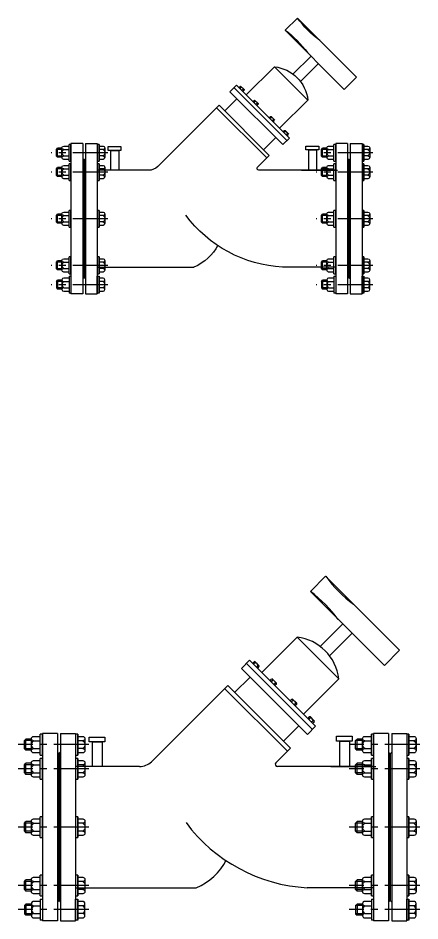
# Model space of a CAD drawing. Header units: millimetres. Extents: x 1218 to 72853, y -34712 to 16286.
# Drawn here: x 64454 to 64818, y 12927 to 13745 of the extents above; entities that cross this region are included whole.
import ezdxf

# ---------------------------------------------------------------- set-up
doc = ezdxf.new("R2010")
doc.units = ezdxf.units.MM
doc.linetypes.add('CENTER', pattern=[50.8, 31.75, -6.35, 6.35, -6.35])
doc.styles.get("Standard").update_dxf_attribs({"font": 'arial.ttf'})

# ---------------------------------------------------------------- blocks, each defined once
blk = doc.blocks.new('dai oc M20')
for p, q in [((25872.5, -5702.3, 1381.5), (25872.5, -5698.3, 1381.5)), ((25872.5, -5698.3, 1381.5), (25910.5, -5698.3, 1381.5)), ((25872.5, -5702.3, 1381.5), (25910.5, -5702.3, 1381.5)), ((25876.5, -5702.3, 1381.5), (25876.5, -5714.3, 1381.5)), ((25906.5, -5714.3, 1381.5), (25906.5, -5702.3, 1381.5)), ((25910.5, -5698.3, 1381.5), (25910.5, -5702.3, 1381.5)), ((25880.4, -5718.3, 1381.5), (25902.6, -5718.3, 1381.5)), ((25881.5, -5718.3, 1381.5), (25881.5, -5728.3, 1381.5)), ((25884, -5718.3, 1381.5), (25884, -5730.8, 1381.5)), ((25899, -5718.3, 1381.5), (25899, -5730.8, 1381.5)), ((25901.5, -5718.3, 1381.5), (25901.5, -5728.3, 1381.5)), ((25881.5, -5728.3, 1381.5), (25901.5, -5728.3, 1381.5)), ((25884, -5730.8, 1381.5), (25881.5, -5728.3, 1381.5)), ((25884, -5730.8, 1381.5), (25899, -5730.8, 1381.5)), ((25899, -5730.8, 1381.5), (25901.5, -5728.3, 1381.5))]:
    blk.add_line(p, q)
at = {"elevation": 1381.5}
for points in [[(25884.5, -5714.3), (25884.5, -5702.3)], [(25898.5, -5714.3), (25898.5, -5702.3)]]:
    blk.add_lwpolyline(points, dxfattribs=at)
for centre, radius, start, end in [((25880.5, -5714.3, 1381.5), 4, 180.2478, 359.7522), ((25891.5, -5710.1, 1381.5), 8.14, 210.7312, 329.2688), ((25902.5, -5714.3, 1381.5), 4, 180.2478, 359.7522)]:
    blk.add_arc(centre, radius, start, end)
blk = doc.blocks.new('bulong M20')
for p, q in [((25872.5, -5642.3, 1381.5), (25910.5, -5642.3, 1381.5)), ((25872.5, -5646.3, 1381.5), (25872.5, -5642.3, 1381.5)), ((25910.5, -5642.3, 1381.5), (25872.5, -5642.3, 1381.5)), ((25876.5, -5633.2, 1381.5), (25876.5, -5642.3, 1381.5)), ((25902.6, -5629.3, 1381.5), (25880.4, -5629.3, 1381.5)), ((25906.5, -5642.3, 1381.5), (25906.5, -5633.2, 1381.5)), ((25910.5, -5642.3, 1381.5), (25910.5, -5646.3, 1381.5)), ((25910.5, -5646.3, 1381.5), (25872.5, -5646.3, 1381.5))]:
    blk.add_line(p, q)
at = {"elevation": 1381.5}
for points in [[(25884.5, -5633.2), (25884.5, -5642.3)], [(25898.5, -5633.2), (25898.5, -5642.3)]]:
    blk.add_lwpolyline(points, dxfattribs=at)
for centre, radius, start, end in [((25880.5, -5633.3, 1381.5), 4, 0.2478, 179.7522), ((25891.5, -5637.4, 1381.5), 8.14, 30.7312, 149.2688), ((25902.5, -5633.3, 1381.5), 4, 0.2478, 179.7522)]:
    blk.add_arc(centre, radius, start, end)
blk = doc.blocks.new('VANCANBANG-FRONT-DN80 PCCC')
for p, q in [((73.27, 181.82), (62.23, 170.79)), ((126.84, 128.26), (73.27, 181.82)), ((115.8, 117.22), (62.23, 170.79)), ((69.26, 131.04), (85.62, 147.4)), ((76.06, 124.24), (92.42, 140.6)), ((26.94, 112.14), (52.56, 137.75)), ((82.77, 107.54), (52.56, 137.75)), ((126.84, 128.26), (115.8, 117.22)), ((12.17, 115.02), (18.12, 120.96)), ((60.03, 67.16), (12.17, 115.02)), ((63.71, 70.84), (15.85, 118.7)), ((65.98, 73.1), (18.12, 120.96)), ((20.29, 118.79), (21.42, 119.92)), ((23.8, 115.28), (20.29, 118.79)), ((22.18, 119.17), (21.04, 118.04)), ((22.18, 119.92), (24.94, 117.16)), ((24.18, 117.16), (23.05, 116.03)), ((24.94, 116.41), (23.8, 115.28)), ((7.3, 97.5), (18.5, 108.69)), ((32.95, 106.13), (34.08, 107.26)), ((34.84, 106.5), (33.71, 105.37)), ((34.84, 107.26), (37.6, 104.5)), ((57.15, 81.93), (82.77, 107.54)), ((-53.06, 47.41), (2.31, 102.78)), ((45.52, 55.02), (0.03, 100.5)), ((47.79, 57.29), (2.31, 102.78)), ((36.47, 102.61), (32.95, 106.13)), ((36.84, 104.5), (35.71, 103.37)), ((37.6, 103.74), (36.47, 102.61)), ((48.76, 92.58), (47.63, 91.45)), ((47.63, 91.45), (51.14, 87.94)), ((49.51, 91.83), (48.38, 90.7)), ((52.27, 89.82), (49.51, 92.58)), ((51.52, 89.82), (50.39, 88.69)), ((51.14, 87.94), (52.27, 89.07)), ((61.42, 79.92), (60.29, 78.79)), ((60.29, 78.79), (63.81, 75.27)), ((62.18, 79.17), (61.05, 78.03)), ((64.94, 77.16), (62.18, 79.92)), ((64.18, 77.16), (63.05, 76.03)), ((63.81, 75.27), (64.94, 76.41)), ((42.66, 62.43), (53.71, 73.48)), ((60.03, 67.16), (65.98, 73.1)), ((81.03, 65.87), (92.59, 65.87)), ((81.03, 62.33), (81.03, 65.87)), ((92.59, 65.87), (92.59, 62.33)), ((-98.25, 65.34), (-86.69, 65.34)), ((-98.25, 61.79), (-98.25, 65.34)), ((-86.69, 61.79), (-98.25, 61.79)), ((-95.72, 43.89), (-95.72, 61.79)), ((-95.72, 61.79), (-88.65, 61.79)), ((-88.65, 61.79), (-88.65, 43.89)), ((-86.69, 65.34), (-86.69, 61.79)), ((37.2, 46.7), (47.79, 57.29)), ((92.59, 62.33), (81.03, 62.33)), ((83.55, 43.89), (83.55, 62.33)), ((83.55, 62.33), (90.63, 62.33)), ((90.63, 62.33), (90.63, 44.12)), ((-120, -53.4), (-120, 53.4)), ((120, -53.4), (120, 53.4)), ((-61.56, 43.89), (-108, 43.89)), ((108, 43.89), (38.36, 43.89)), ((77.05, 43.89), (109.63, 43.89)), ((-108, -43.89), (-20.49, -43.89)), ((108, -43.89), (59.88, -43.89))]:
    blk.add_line(p, q)
at = {"linetype": 'Continuous'}
for p, q in [((-132, 68), (-132, -68)), ((-121.2, 68), (-132, 68)), ((-121.2, 68), (-121.2, -68)), ((-118.8, 68), (-118.8, -68)), ((-118.8, 68), (-108, 68)), ((-108, 68), (-108, -68)), ((108, 68), (108, -68)), ((118.8, 68), (108, 68)), ((118.8, 68), (118.8, -68)), ((121.2, 68), (121.2, -68)), ((121.2, 68), (132, 68)), ((132, 68), (132, -68)), ((-120, 53.2), (-121.2, 54.4)), ((-120, 53.2), (-118.8, 54.4)), ((-120, 53.2), (-120, -53.2)), ((-120, 53.2), (-120, -53.2)), ((120, 53.2), (118.8, 54.4)), ((120, 53.2), (121.2, 54.4)), ((120, 53.2), (120, -53.2)), ((120, 53.2), (120, -53.2)), ((-120, -53.2), (-121.2, -54.4)), ((-120, -53.2), (-118.8, -54.4)), ((120, -53.2), (118.8, -54.4)), ((120, -53.2), (121.2, -54.4)), ((-121.2, -68), (-132, -68)), ((-118.8, -68), (-108, -68)), ((118.8, -68), (108, -68)), ((121.2, -68), (132, -68))]:
    blk.add_line(p, q, dxfattribs=at)
at = {"linetype": 'CENTER'}
for p, q in [((-98.4, 59.8), (-149.68, 59.8)), ((141.6, 59.8), (90.32, 59.8)), ((-98.4, 42.28), (-149.68, 42.28)), ((141.6, 42.28), (90.32, 42.28)), ((-98.4, 0), (-149.68, 0)), ((141.6, 0), (90.32, 0)), ((-98.4, -42.28), (-149.68, -42.28)), ((141.6, -42.28), (90.32, -42.28)), ((-98.4, -59.8), (-149.68, -59.8)), ((141.6, -59.8), (90.32, -59.8))]:
    blk.add_line(p, q, dxfattribs=at)
at = {"extrusion": (0, 0, -1)}
for centre, major_axis, start_param, end_param in [((151.7, 240.05), (-69.07, 69.07), 4.565582, 4.859196), ((4.01, 92.35), (-69.07, 69.07), 1.42399, 1.717603), ((48.48, 103.46), (-24.42, 24.42), 0.903818, 2.237774), ((21.79, 119.54), (0.377, 0.377), -1.557839, 1.557839), ((22.02, 117.01), (-1.53, 1.53), 0.857755, 2.283837), ((24.55, 116.78), (0.377, 0.377), -1.557839, 1.557839), ((34.46, 106.88), (0.377, 0.377), -1.557839, 1.557839), ((34.68, 104.34), (-1.53, 1.53), 0.857755, 2.283837), ((37.22, 104.12), (-0.377, 0.377), 0.012957, 3.128635), ((49.13, 92.2), (0.377, 0.377), -1.557839, 1.557839), ((49.36, 89.67), (-1.53, 1.53), 0.857755, 2.283837), ((51.89, 89.44), (-0.377, 0.377), 0.012957, 3.128635), ((61.8, 79.54), (-0.377, 0.377), 0.012957, 3.128635), ((62.02, 77), (-1.53, 1.53), 0.857755, 2.283837), ((64.56, 76.78), (0.377, 0.377), -1.557839, 1.557839), ((-61.56, 55.91), (8.5, 8.5), 1.570796, 2.356194), ((38.36, 45.53), (1.16, 1.16), 2.356194, 4.712389), ((66.25, 73.3), (-82.99, 82.99), 3.981337, 4.858243), ((-36.85, -4.28), (-30.3, 30.3), 2.831535, 3.535332)]:
    blk.add_ellipse(centre, major_axis=major_axis, ratio=1, start_param=start_param, end_param=end_param, dxfattribs=at)
at = {"extrusion": (0, 0, -1), "xscale": 0.3999999999941792, "yscale": 0.3999999999941792, "zscale": -0.4, "rotation": 90}
for name, p in [('dai oc M20', (-2147.3, -10296.82, 552.59)), ('bulong M20', (-2150.5, -10296.82, 552.59)), ('dai oc M20', (-2387.3, -10296.82, 552.59)), ('bulong M20', (-2390.5, -10296.82, 552.59)), ('dai oc M20', (-2147.3, -10314.33, 552.59)), ('bulong M20', (-2150.5, -10314.33, 552.59)), ('dai oc M20', (-2387.3, -10314.33, 552.59)), ('bulong M20', (-2390.5, -10314.33, 552.59)), ('dai oc M20', (-2147.3, -10356.62, 552.59)), ('bulong M20', (-2150.5, -10356.62, 552.59)), ('dai oc M20', (-2387.3, -10356.62, 552.59)), ('bulong M20', (-2390.5, -10356.62, 552.59)), ('dai oc M20', (-2147.3, -10398.9, 552.59)), ('bulong M20', (-2150.5, -10398.9, 552.59)), ('dai oc M20', (-2387.3, -10398.9, 552.59)), ('bulong M20', (-2390.5, -10398.9, 552.59))]:
    blk.add_blockref(name, p, dxfattribs=at)
at = {"xscale": 0.3999999999941792, "yscale": 0.3999999999941792, "zscale": 0.4, "rotation": 270}
for name, p in [('dai oc M20', (2147.3, 10296.82, -552.59)), ('bulong M20', (2150.5, 10296.82, -552.59)), ('dai oc M20', (2387.3, 10296.82, -552.59)), ('bulong M20', (2390.5, 10296.82, -552.59))]:
    blk.add_blockref(name, p, dxfattribs=at)
at = {"text_generation_flag": 4, "flags": 1}
for p in [(-132, 0), (132, 0)]:
    blk.add_attdef('AMC', p, '', height=0.2, rotation=90, dxfattribs=at)
blk = doc.blocks.new('VANCANBANG-FRONT-DN100 PCCC')
for p, q in [((91.59, 227.28), (77.79, 213.48)), ((158.55, 160.32), (91.59, 227.28)), ((144.75, 146.52), (77.79, 213.48)), ((86.58, 163.8), (107.02, 184.25)), ((33.68, 140.17), (65.7, 172.19)), ((103.46, 134.43), (65.7, 172.19)), ((95.07, 155.31), (115.52, 175.75)), ((158.55, 160.32), (144.75, 146.52)), ((15.22, 143.77), (22.65, 151.2)), ((79.64, 88.54), (19.81, 148.37)), ((82.47, 91.38), (22.65, 151.2)), ((75.04, 83.95), (15.22, 143.77)), ((9.13, 121.87), (23.12, 135.87)), ((71.44, 102.41), (103.46, 134.43)), ((-66.32, 59.26), (2.88, 128.47)), ((56.9, 68.77), (0.04, 125.63)), ((59.74, 71.62), (2.88, 128.47)), ((53.32, 78.04), (67.14, 91.85)), ((75.04, 83.95), (82.47, 91.38)), ((-150, -66.75), (-150, 66.75)), ((46.5, 58.37), (59.74, 71.62)), ((150, -66.75), (150, 66.75)), ((-76.95, 54.86), (-135, 54.86)), ((135, 54.86), (47.95, 54.86)), ((96.31, 54.86), (137.03, 54.86)), ((-135, -54.86), (-25.61, -54.86)), ((135, -54.86), (74.85, -54.86))]:
    blk.add_line(p, q)
at = {"linetype": 'Continuous'}
for p, q in [((-165, 85), (-165, -85)), ((-151.5, 85), (-165, 85)), ((-151.5, 85), (-151.5, -85)), ((-148.5, 85), (-148.5, -85)), ((-148.5, 85), (-135, 85)), ((-135, 85), (-135, -85)), ((135, 85), (135, -85)), ((148.5, 85), (135, 85)), ((148.5, 85), (148.5, -85)), ((151.5, 85), (151.5, -85)), ((151.5, 85), (165, 85)), ((165, 85), (165, -85)), ((-150, 66.5), (-151.5, 68)), ((-150, 66.5), (-148.5, 68)), ((-150, 66.5), (-150, -66.5)), ((-150, 66.5), (-150, -66.5)), ((150, 66.5), (148.5, 68)), ((150, 66.5), (151.5, 68)), ((150, 66.5), (150, -66.5)), ((150, 66.5), (150, -66.5)), ((-150, -66.5), (-151.5, -68)), ((-150, -66.5), (-148.5, -68)), ((150, -66.5), (148.5, -68)), ((150, -66.5), (151.5, -68)), ((-151.5, -85), (-165, -85)), ((-148.5, -85), (-135, -85)), ((148.5, -85), (135, -85)), ((151.5, -85), (165, -85))]:
    blk.add_line(p, q, dxfattribs=at)
at = {"linetype": 'CENTER'}
for p, q in [((-123, 74.75), (-187.1, 74.75)), ((177, 74.75), (112.9, 74.75)), ((-123, 52.86), (-187.1, 52.86)), ((177, 52.86), (112.9, 52.86)), ((-123, 0), (-187.1, 0)), ((177, 0), (112.9, 0)), ((-123, -52.86), (-187.1, -52.86)), ((177, -52.86), (112.9, -52.86)), ((-123, -74.75), (-187.1, -74.75)), ((177, -74.75), (112.9, -74.75))]:
    blk.add_line(p, q, dxfattribs=at)
for points in [[(25.36, 148.49), (26.78, 149.9)], [(31.17, 145.51), (29.75, 144.09), (25.36, 148.49)], [(27.72, 148.96), (26.3, 147.54)], [(27.72, 149.9), (31.17, 146.45)], [(30.23, 146.45), (28.81, 145.04)], [(41.19, 132.66), (42.61, 134.07)], [(47, 129.68), (45.58, 128.26), (41.19, 132.66)], [(43.55, 133.13), (42.13, 131.72)], [(43.55, 134.07), (47, 130.62)], [(46.06, 130.62), (44.64, 129.21)], [(60.95, 115.73), (59.53, 114.32), (63.93, 109.92)], [(61.89, 114.79), (60.48, 113.37)], [(65.34, 112.28), (61.89, 115.73)], [(64.4, 112.28), (62.98, 110.86)], [(63.93, 109.92), (65.34, 111.34)], [(76.78, 99.9), (75.36, 98.49), (79.76, 94.09)], [(77.72, 98.96), (76.31, 97.54)], [(81.17, 96.45), (77.72, 99.9)], [(80.23, 96.45), (78.81, 95.03)], [(79.76, 94.09), (81.17, 95.51)], [(-119.65, 54.86), (-119.65, 77.24), (-110.81, 77.24), (-110.81, 54.86)], [(104.44, 54.86), (104.44, 77.91), (113.28, 77.91), (113.28, 55.15)]]:
    blk.add_lwpolyline(points)
for points in [[(101.28, 82.34), (115.74, 82.34), (115.74, 77.91), (101.28, 77.91)], [(-122.81, 81.67), (-108.36, 81.67), (-108.36, 77.24), (-122.81, 77.24)]]:
    blk.add_lwpolyline(points, close=True)
for centre, radius, start, end in [((189.63, 300.06), 122.1, 216.5886, 233.4114), ((5.01, 115.44), 122.1, 36.5886, 53.4114), ((60.6, 129.33), 43.16, 6.78498, 83.21502), ((27.24, 149.43), 0.667, 315.7424, 134.2576), ((27.52, 146.26), 2.71, 4.14575, 85.85425), ((30.69, 145.97), 0.667, 315.7424, 134.2576), ((43.07, 133.6), 0.667, 315.7424, 134.2576), ((43.35, 130.43), 2.71, 4.14575, 85.85425), ((46.52, 130.14), 0.667, 315.7424, 134.2576), ((61.41, 115.25), 0.667, 315.7424, 134.2576), ((61.7, 112.08), 2.71, 4.14575, 85.85425), ((64.86, 111.8), 0.667, 315.7424, 134.2576), ((77.24, 99.42), 0.667, 315.7424, 134.2576), ((77.53, 96.25), 2.71, 4.14575, 85.85425), ((80.69, 95.97), 0.667, 315.7424, 134.2576), ((-76.95, 69.89), 15.02, 270, 315), ((47.95, 56.92), 2.05, 135, 270), ((82.81, 91.63), 146.71, 216.64319, 266.88621), ((-46.06, -5.35), 53.57, 292.4404, 332.765)]:
    blk.add_arc(centre, radius, start, end)
at = {"yscale": 0.5, "zscale": 0.5, "rotation": 270}
for name, p, xscale in [('dai oc M20', (2684.13, -12871.02, -690.74), -0.5), ('bulong M20', (2688.13, -12871.02, -690.74), -0.5), ('dai oc M20', (2984.13, -12871.02, -690.74), -0.5), ('bulong M20', (2988.13, -12871.02, -690.74), -0.5), ('dai oc M20', (2684.13, -12892.91, -690.74), -0.5), ('bulong M20', (2688.13, -12892.91, -690.74), -0.5), ('dai oc M20', (2984.13, -12892.91, -690.74), -0.5), ('bulong M20', (2988.13, -12892.91, -690.74), -0.5), ('dai oc M20', (2684.13, -12945.77, -690.74), -0.5), ('bulong M20', (2688.13, -12945.77, -690.74), -0.5), ('dai oc M20', (2984.13, -12945.77, -690.74), -0.5), ('bulong M20', (2988.13, -12945.77, -690.74), -0.5), ('dai oc M20', (2684.13, -12998.63, -690.74), -0.5), ('bulong M20', (2688.13, -12998.63, -690.74), -0.5), ('dai oc M20', (2984.13, -12998.63, -690.74), -0.5), ('bulong M20', (2988.13, -12998.63, -690.74), -0.5), ('dai oc M20', (2684.13, 12871.02, -690.74), 0.5), ('bulong M20', (2688.13, 12871.02, -690.74), 0.5), ('dai oc M20', (2984.13, 12871.02, -690.74), 0.5), ('bulong M20', (2988.13, 12871.02, -690.74), 0.5)]:
    blk.add_blockref(name, p, dxfattribs=dict(at, xscale=xscale))
at = {"flags": 1}
for p in [(-164.75, 0), (165.25, 0)]:
    blk.add_attdef('AMC', p, '', height=0.25, rotation=90, dxfattribs=at)

msp = doc.modelspace()

# ---------------------------------------------------------------- block references
for name, p in [('VANCANBANG-FRONT-DN80 PCCC', (64633.34, 13562.91)), ('VANCANBANG-FRONT-DN100 PCCC', (64640.64, 13011.56))]:
    msp.add_blockref(name, p)

doc.saveas('drawing.dxf')
